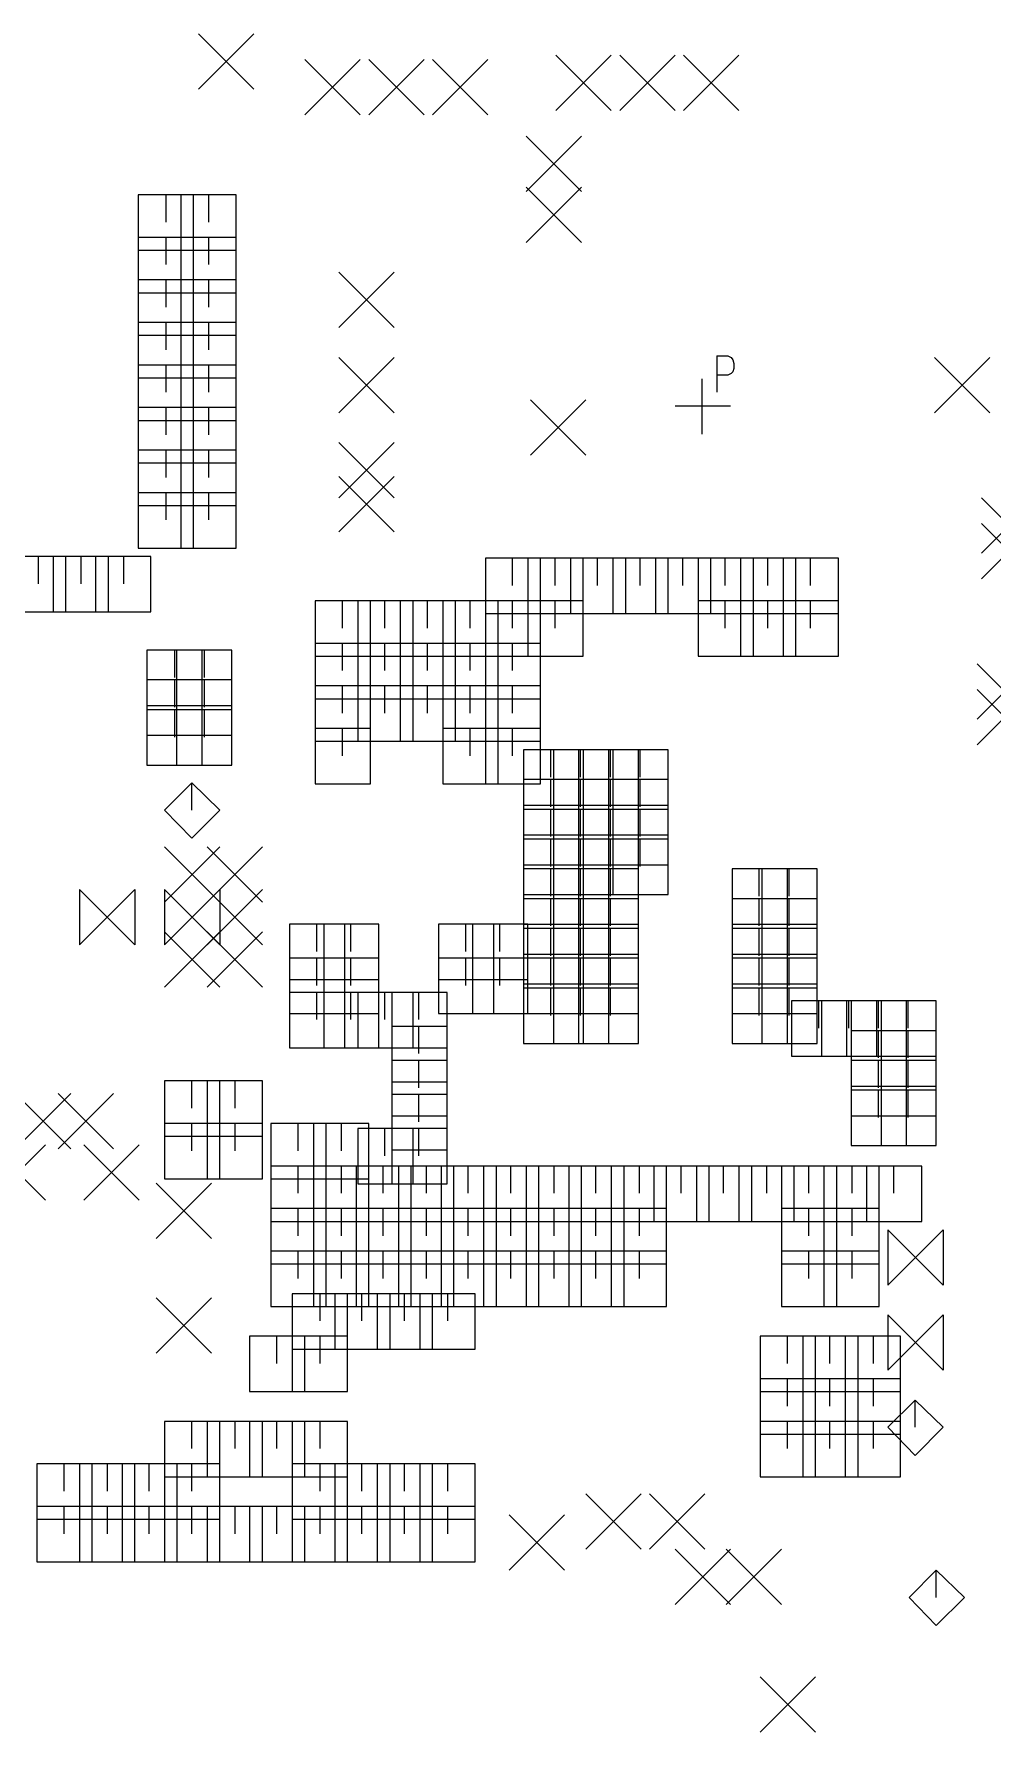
# Model space of a CAD drawing. Extents: x 11.9 to 28.1, y 10.8 to 21.2.
# Drawn here: x 17.962 to 19.087, y 17.583 to 19.578 of the extents above; entities that cross this region are included whole.
import ezdxf

# ---------------------------------------------------------------- set-up
doc = ezdxf.new("R2010")
doc.units = 0
doc.header["$MEASUREMENT"] = 0
doc.layers.add('LAYNR1', color=2, linetype='Continuous')

msp = doc.modelspace()

# ---------------------------------------------------------------- linework, layer by layer
at = {"layer": 'LAYNR1', "color": 7}
for points in [[(18.155, 19.513), (18.22, 19.578)], [(18.155, 19.578), (18.22, 19.513)], [(18.575, 19.488), (18.64, 19.553)], [(18.575, 19.553), (18.64, 19.488)], [(18.65, 19.488), (18.715, 19.553)], [(18.65, 19.553), (18.715, 19.488)], [(18.725, 19.488), (18.79, 19.553)], [(18.725, 19.553), (18.79, 19.488)], [(18.28, 19.483), (18.345, 19.548)], [(18.28, 19.548), (18.345, 19.483)], [(18.355, 19.483), (18.42, 19.548)], [(18.355, 19.548), (18.42, 19.483)], [(18.43, 19.483), (18.495, 19.548)], [(18.43, 19.548), (18.495, 19.483)], [(18.54, 19.393), (18.605, 19.458)], [(18.54, 19.458), (18.605, 19.393)], [(18.54, 19.333), (18.605, 19.398)], [(18.54, 19.398), (18.605, 19.333)], [(18.149, 19.389), (18.084, 19.389)], [(18.084, 19.389), (18.084, 19.324)], [(18.117, 19.357), (18.117, 19.389)], [(18.199, 19.389), (18.134, 19.389)], [(18.134, 19.389), (18.134, 19.324)], [(18.149, 19.324), (18.149, 19.389)], [(18.167, 19.357), (18.167, 19.389)], [(18.199, 19.324), (18.199, 19.389)], [(18.149, 19.339), (18.084, 19.339)], [(18.084, 19.339), (18.084, 19.274)], [(18.117, 19.307), (18.117, 19.339)], [(18.199, 19.339), (18.134, 19.339)], [(18.134, 19.339), (18.134, 19.274)], [(18.149, 19.274), (18.149, 19.339)], [(18.167, 19.307), (18.167, 19.339)], [(18.199, 19.274), (18.199, 19.339)], [(18.084, 19.324), (18.149, 19.324)], [(18.134, 19.324), (18.199, 19.324)], [(18.32, 19.233), (18.385, 19.298)], [(18.32, 19.298), (18.385, 19.233)], [(18.149, 19.289), (18.084, 19.289)], [(18.084, 19.289), (18.084, 19.224)], [(18.084, 19.274), (18.149, 19.274)], [(18.117, 19.257), (18.117, 19.289)], [(18.199, 19.289), (18.134, 19.289)], [(18.134, 19.289), (18.134, 19.224)], [(18.134, 19.274), (18.199, 19.274)], [(18.149, 19.224), (18.149, 19.289)], [(18.167, 19.257), (18.167, 19.289)], [(18.199, 19.224), (18.199, 19.289)], [(18.149, 19.239), (18.084, 19.239)], [(18.084, 19.239), (18.084, 19.174)], [(18.117, 19.207), (18.117, 19.239)], [(18.199, 19.239), (18.134, 19.239)], [(18.134, 19.239), (18.134, 19.174)], [(18.149, 19.174), (18.149, 19.239)], [(18.167, 19.207), (18.167, 19.239)], [(18.199, 19.174), (18.199, 19.239)], [(18.084, 19.224), (18.149, 19.224)], [(18.134, 19.224), (18.199, 19.224)], [(18.32, 19.133), (18.385, 19.198)], [(18.32, 19.198), (18.385, 19.133)], [(18.764, 19.2), (18.764, 19.157)], [(18.764, 19.2), (18.777, 19.2), (18.781, 19.198), (18.783, 19.195), (18.784, 19.191), (18.784, 19.185), (18.783, 19.181), (18.781, 19.179), (18.777, 19.177), (18.764, 19.177)], [(19.02, 19.133), (19.085, 19.198)], [(19.02, 19.198), (19.085, 19.133)], [(18.149, 19.189), (18.084, 19.189)], [(18.084, 19.189), (18.084, 19.124)], [(18.084, 19.174), (18.149, 19.174)], [(18.117, 19.157), (18.117, 19.189)], [(18.199, 19.189), (18.134, 19.189)], [(18.134, 19.189), (18.134, 19.124)], [(18.134, 19.174), (18.199, 19.174)], [(18.149, 19.124), (18.149, 19.189)], [(18.167, 19.157), (18.167, 19.189)], [(18.199, 19.124), (18.199, 19.189)], [(18.747, 19.108), (18.747, 19.173)], [(18.149, 19.139), (18.084, 19.139)], [(18.084, 19.139), (18.084, 19.074)], [(18.117, 19.107), (18.117, 19.139)], [(18.199, 19.139), (18.134, 19.139)], [(18.134, 19.139), (18.134, 19.074)], [(18.149, 19.074), (18.149, 19.139)], [(18.167, 19.107), (18.167, 19.139)], [(18.199, 19.074), (18.199, 19.139)], [(18.545, 19.083), (18.61, 19.148)], [(18.545, 19.148), (18.61, 19.083)], [(18.715, 19.141), (18.78, 19.141)], [(18.084, 19.124), (18.149, 19.124)], [(18.134, 19.124), (18.199, 19.124)], [(18.32, 19.033), (18.385, 19.098)], [(18.32, 19.098), (18.385, 19.033)], [(18.149, 19.089), (18.084, 19.089)], [(18.084, 19.089), (18.084, 19.024)], [(18.084, 19.074), (18.149, 19.074)], [(18.117, 19.057), (18.117, 19.089)], [(18.199, 19.089), (18.134, 19.089)], [(18.134, 19.089), (18.134, 19.024)], [(18.134, 19.074), (18.199, 19.074)], [(18.149, 19.024), (18.149, 19.089)], [(18.167, 19.057), (18.167, 19.089)], [(18.199, 19.024), (18.199, 19.089)], [(18.32, 18.993), (18.385, 19.058)], [(18.32, 19.058), (18.385, 18.993)], [(18.149, 19.039), (18.084, 19.039)], [(18.084, 19.039), (18.084, 18.974)], [(18.117, 19.007), (18.117, 19.039)], [(18.199, 19.039), (18.134, 19.039)], [(18.134, 19.039), (18.134, 18.974)], [(18.149, 18.974), (18.149, 19.039)], [(18.167, 19.007), (18.167, 19.039)], [(18.199, 18.974), (18.199, 19.039)], [(19.075, 18.968), (19.14, 19.033)], [(19.075, 19.033), (19.14, 18.968)], [(18.084, 19.024), (18.149, 19.024)], [(18.134, 19.024), (18.199, 19.024)], [(19.075, 18.938), (19.14, 19.003)], [(19.075, 19.003), (19.14, 18.938)], [(18.084, 18.974), (18.149, 18.974)], [(18.134, 18.974), (18.199, 18.974)], [(17.999, 18.964), (17.934, 18.964)], [(17.967, 18.932), (17.967, 18.964)], [(18.049, 18.964), (17.984, 18.964)], [(17.984, 18.964), (17.984, 18.899)], [(17.999, 18.899), (17.999, 18.964)], [(18.017, 18.932), (18.017, 18.964)], [(18.099, 18.964), (18.034, 18.964)], [(18.034, 18.964), (18.034, 18.899)], [(18.049, 18.899), (18.049, 18.964)], [(18.067, 18.932), (18.067, 18.964)], [(18.099, 18.899), (18.099, 18.964)], [(18.557, 18.962), (18.492, 18.962)], [(18.492, 18.962), (18.492, 18.897)], [(18.524, 18.93), (18.524, 18.962)], [(18.607, 18.962), (18.542, 18.962)], [(18.542, 18.962), (18.542, 18.897)], [(18.557, 18.897), (18.557, 18.962)], [(18.574, 18.93), (18.574, 18.962)], [(18.657, 18.962), (18.592, 18.962)], [(18.592, 18.962), (18.592, 18.897)], [(18.607, 18.897), (18.607, 18.962)], [(18.624, 18.93), (18.624, 18.962)], [(18.707, 18.962), (18.642, 18.962)], [(18.642, 18.962), (18.642, 18.897)], [(18.657, 18.897), (18.657, 18.962)], [(18.674, 18.93), (18.674, 18.962)], [(18.757, 18.962), (18.692, 18.962)], [(18.692, 18.962), (18.692, 18.897)], [(18.707, 18.897), (18.707, 18.962)], [(18.724, 18.93), (18.724, 18.962)], [(18.807, 18.962), (18.742, 18.962)], [(18.742, 18.962), (18.742, 18.897)], [(18.757, 18.897), (18.757, 18.962)], [(18.774, 18.93), (18.774, 18.962)], [(18.857, 18.962), (18.792, 18.962)], [(18.792, 18.962), (18.792, 18.897)], [(18.807, 18.897), (18.807, 18.962)], [(18.824, 18.93), (18.824, 18.962)], [(18.907, 18.962), (18.842, 18.962)], [(18.842, 18.962), (18.842, 18.897)], [(18.857, 18.897), (18.857, 18.962)], [(18.874, 18.93), (18.874, 18.962)], [(18.907, 18.897), (18.907, 18.962)], [(17.934, 18.899), (17.999, 18.899)], [(17.984, 18.899), (18.049, 18.899)], [(18.034, 18.899), (18.099, 18.899)], [(18.357, 18.912), (18.292, 18.912)], [(18.292, 18.912), (18.292, 18.847)], [(18.324, 18.88), (18.324, 18.912)], [(18.407, 18.912), (18.342, 18.912)], [(18.342, 18.912), (18.342, 18.847)], [(18.357, 18.847), (18.357, 18.912)], [(18.374, 18.88), (18.374, 18.912)], [(18.457, 18.912), (18.392, 18.912)], [(18.392, 18.912), (18.392, 18.847)], [(18.407, 18.847), (18.407, 18.912)], [(18.424, 18.88), (18.424, 18.912)], [(18.507, 18.912), (18.442, 18.912)], [(18.442, 18.912), (18.442, 18.847)], [(18.457, 18.847), (18.457, 18.912)], [(18.474, 18.88), (18.474, 18.912)], [(18.557, 18.912), (18.492, 18.912)], [(18.492, 18.912), (18.492, 18.847)], [(18.492, 18.897), (18.557, 18.897)], [(18.507, 18.847), (18.507, 18.912)], [(18.524, 18.88), (18.524, 18.912)], [(18.607, 18.912), (18.542, 18.912)], [(18.542, 18.912), (18.542, 18.847)], [(18.542, 18.897), (18.607, 18.897)], [(18.557, 18.847), (18.557, 18.912)], [(18.574, 18.88), (18.574, 18.912)], [(18.592, 18.897), (18.657, 18.897)], [(18.607, 18.847), (18.607, 18.912)], [(18.642, 18.897), (18.707, 18.897)], [(18.692, 18.897), (18.757, 18.897)], [(18.807, 18.912), (18.742, 18.912)], [(18.742, 18.912), (18.742, 18.847)], [(18.742, 18.897), (18.807, 18.897)], [(18.774, 18.88), (18.774, 18.912)], [(18.857, 18.912), (18.792, 18.912)], [(18.792, 18.912), (18.792, 18.847)], [(18.792, 18.897), (18.857, 18.897)], [(18.807, 18.847), (18.807, 18.912)], [(18.824, 18.88), (18.824, 18.912)], [(18.907, 18.912), (18.842, 18.912)], [(18.842, 18.912), (18.842, 18.847)], [(18.842, 18.897), (18.907, 18.897)], [(18.857, 18.847), (18.857, 18.912)], [(18.874, 18.88), (18.874, 18.912)], [(18.907, 18.847), (18.907, 18.912)], [(18.159, 18.854), (18.094, 18.854)], [(18.094, 18.854), (18.094, 18.789)], [(18.127, 18.822), (18.127, 18.854)], [(18.194, 18.854), (18.129, 18.854)], [(18.129, 18.854), (18.129, 18.789)], [(18.159, 18.789), (18.159, 18.854)], [(18.162, 18.822), (18.162, 18.854)], [(18.194, 18.789), (18.194, 18.854)], [(18.357, 18.862), (18.292, 18.862)], [(18.292, 18.862), (18.292, 18.797)], [(18.324, 18.83), (18.324, 18.862)], [(18.407, 18.862), (18.342, 18.862)], [(18.342, 18.862), (18.342, 18.797)], [(18.357, 18.797), (18.357, 18.862)], [(18.374, 18.83), (18.374, 18.862)], [(18.457, 18.862), (18.392, 18.862)], [(18.392, 18.862), (18.392, 18.797)], [(18.407, 18.797), (18.407, 18.862)], [(18.424, 18.83), (18.424, 18.862)], [(18.507, 18.862), (18.442, 18.862)], [(18.442, 18.862), (18.442, 18.797)], [(18.457, 18.797), (18.457, 18.862)], [(18.474, 18.83), (18.474, 18.862)], [(18.557, 18.862), (18.492, 18.862)], [(18.492, 18.862), (18.492, 18.797)], [(18.507, 18.797), (18.507, 18.862)], [(18.524, 18.83), (18.524, 18.862)], [(18.557, 18.797), (18.557, 18.862)], [(18.292, 18.847), (18.357, 18.847)], [(18.342, 18.847), (18.407, 18.847)], [(18.392, 18.847), (18.457, 18.847)], [(18.442, 18.847), (18.507, 18.847)], [(18.492, 18.847), (18.557, 18.847)], [(18.542, 18.847), (18.607, 18.847)], [(18.742, 18.847), (18.807, 18.847)], [(18.792, 18.847), (18.857, 18.847)], [(18.842, 18.847), (18.907, 18.847)], [(19.07, 18.773), (19.135, 18.838)], [(19.07, 18.838), (19.135, 18.773)], [(18.159, 18.819), (18.094, 18.819)], [(18.094, 18.819), (18.094, 18.754)], [(18.127, 18.787), (18.127, 18.819)], [(18.194, 18.819), (18.129, 18.819)], [(18.129, 18.819), (18.129, 18.754)], [(18.159, 18.754), (18.159, 18.819)], [(18.162, 18.787), (18.162, 18.819)], [(18.194, 18.754), (18.194, 18.819)], [(18.357, 18.812), (18.292, 18.812)], [(18.292, 18.812), (18.292, 18.747)], [(18.292, 18.797), (18.357, 18.797)], [(18.324, 18.78), (18.324, 18.812)], [(18.407, 18.812), (18.342, 18.812)], [(18.342, 18.812), (18.342, 18.747)], [(18.342, 18.797), (18.407, 18.797)], [(18.357, 18.747), (18.357, 18.812)], [(18.374, 18.78), (18.374, 18.812)], [(18.457, 18.812), (18.392, 18.812)], [(18.392, 18.812), (18.392, 18.747)], [(18.392, 18.797), (18.457, 18.797)], [(18.407, 18.747), (18.407, 18.812)], [(18.424, 18.78), (18.424, 18.812)], [(18.507, 18.812), (18.442, 18.812)], [(18.442, 18.812), (18.442, 18.747)], [(18.442, 18.797), (18.507, 18.797)], [(18.457, 18.747), (18.457, 18.812)], [(18.474, 18.78), (18.474, 18.812)], [(18.557, 18.812), (18.492, 18.812)], [(18.492, 18.812), (18.492, 18.747)], [(18.492, 18.797), (18.557, 18.797)], [(18.507, 18.747), (18.507, 18.812)], [(18.524, 18.78), (18.524, 18.812)], [(18.557, 18.747), (18.557, 18.812)], [(19.07, 18.743), (19.135, 18.808)], [(19.07, 18.808), (19.135, 18.743)], [(18.094, 18.789), (18.159, 18.789)], [(18.159, 18.784), (18.094, 18.784)], [(18.094, 18.784), (18.094, 18.719)], [(18.127, 18.752), (18.127, 18.784)], [(18.129, 18.789), (18.194, 18.789)], [(18.194, 18.784), (18.129, 18.784)], [(18.129, 18.784), (18.129, 18.719)], [(18.159, 18.719), (18.159, 18.784)], [(18.162, 18.752), (18.162, 18.784)], [(18.194, 18.719), (18.194, 18.784)], [(18.094, 18.754), (18.159, 18.754)], [(18.129, 18.754), (18.194, 18.754)], [(18.357, 18.762), (18.292, 18.762)], [(18.292, 18.762), (18.292, 18.697)], [(18.324, 18.73), (18.324, 18.762)], [(18.357, 18.697), (18.357, 18.762)], [(18.507, 18.762), (18.442, 18.762)], [(18.442, 18.762), (18.442, 18.697)], [(18.474, 18.73), (18.474, 18.762)], [(18.557, 18.762), (18.492, 18.762)], [(18.492, 18.762), (18.492, 18.697)], [(18.507, 18.697), (18.507, 18.762)], [(18.524, 18.73), (18.524, 18.762)], [(18.557, 18.697), (18.557, 18.762)], [(18.292, 18.747), (18.357, 18.747)], [(18.342, 18.747), (18.407, 18.747)], [(18.392, 18.747), (18.457, 18.747)], [(18.442, 18.747), (18.507, 18.747)], [(18.492, 18.747), (18.557, 18.747)], [(18.602, 18.737), (18.537, 18.737)], [(18.537, 18.737), (18.537, 18.672)], [(18.569, 18.705), (18.569, 18.737)], [(18.637, 18.737), (18.572, 18.737)], [(18.572, 18.737), (18.572, 18.672)], [(18.602, 18.672), (18.602, 18.737)], [(18.604, 18.705), (18.604, 18.737)], [(18.672, 18.737), (18.607, 18.737)], [(18.607, 18.737), (18.607, 18.672)], [(18.637, 18.672), (18.637, 18.737)], [(18.639, 18.705), (18.639, 18.737)], [(18.707, 18.737), (18.642, 18.737)], [(18.642, 18.737), (18.642, 18.672)], [(18.672, 18.672), (18.672, 18.737)], [(18.674, 18.705), (18.674, 18.737)], [(18.707, 18.672), (18.707, 18.737)], [(18.094, 18.719), (18.159, 18.719)], [(18.129, 18.719), (18.194, 18.719)], [(18.147, 18.698), (18.115, 18.666)], [(18.18, 18.666), (18.147, 18.698)], [(18.147, 18.666), (18.147, 18.698)], [(18.292, 18.697), (18.357, 18.697)], [(18.442, 18.697), (18.507, 18.697)], [(18.492, 18.697), (18.557, 18.697)], [(18.602, 18.702), (18.537, 18.702)], [(18.537, 18.702), (18.537, 18.637)], [(18.569, 18.67), (18.569, 18.702)], [(18.637, 18.702), (18.572, 18.702)], [(18.572, 18.702), (18.572, 18.637)], [(18.602, 18.637), (18.602, 18.702)], [(18.604, 18.67), (18.604, 18.702)], [(18.672, 18.702), (18.607, 18.702)], [(18.607, 18.702), (18.607, 18.637)], [(18.637, 18.637), (18.637, 18.702)], [(18.639, 18.67), (18.639, 18.702)], [(18.707, 18.702), (18.642, 18.702)], [(18.642, 18.702), (18.642, 18.637)], [(18.672, 18.637), (18.672, 18.702)], [(18.674, 18.67), (18.674, 18.702)], [(18.707, 18.637), (18.707, 18.702)], [(18.115, 18.666), (18.147, 18.633)], [(18.147, 18.633), (18.18, 18.666)], [(18.537, 18.672), (18.602, 18.672)], [(18.602, 18.667), (18.537, 18.667)], [(18.537, 18.667), (18.537, 18.602)], [(18.569, 18.635), (18.569, 18.667)], [(18.572, 18.672), (18.637, 18.672)], [(18.637, 18.667), (18.572, 18.667)], [(18.572, 18.667), (18.572, 18.602)], [(18.602, 18.602), (18.602, 18.667)], [(18.604, 18.635), (18.604, 18.667)], [(18.607, 18.672), (18.672, 18.672)], [(18.672, 18.667), (18.607, 18.667)], [(18.607, 18.667), (18.607, 18.602)], [(18.637, 18.602), (18.637, 18.667)], [(18.639, 18.635), (18.639, 18.667)], [(18.642, 18.672), (18.707, 18.672)], [(18.707, 18.667), (18.642, 18.667)], [(18.642, 18.667), (18.642, 18.602)], [(18.672, 18.602), (18.672, 18.667)], [(18.674, 18.635), (18.674, 18.667)], [(18.707, 18.602), (18.707, 18.667)], [(18.537, 18.637), (18.602, 18.637)], [(18.572, 18.637), (18.637, 18.637)], [(18.607, 18.637), (18.672, 18.637)], [(18.642, 18.637), (18.707, 18.637)], [(18.115, 18.558), (18.18, 18.623)], [(18.115, 18.623), (18.18, 18.558)], [(18.165, 18.558), (18.23, 18.623)], [(18.165, 18.623), (18.23, 18.558)], [(18.602, 18.632), (18.537, 18.632)], [(18.537, 18.632), (18.537, 18.567)], [(18.569, 18.6), (18.569, 18.632)], [(18.637, 18.632), (18.572, 18.632)], [(18.572, 18.632), (18.572, 18.567)], [(18.602, 18.567), (18.602, 18.632)], [(18.604, 18.6), (18.604, 18.632)], [(18.672, 18.632), (18.607, 18.632)], [(18.607, 18.632), (18.607, 18.567)], [(18.637, 18.567), (18.637, 18.632)], [(18.639, 18.6), (18.639, 18.632)], [(18.707, 18.632), (18.642, 18.632)], [(18.642, 18.632), (18.642, 18.567)], [(18.672, 18.567), (18.672, 18.632)], [(18.674, 18.6), (18.674, 18.632)], [(18.707, 18.567), (18.707, 18.632)], [(18.537, 18.602), (18.602, 18.602)], [(18.602, 18.597), (18.537, 18.597)], [(18.537, 18.597), (18.537, 18.532)], [(18.569, 18.565), (18.569, 18.597)], [(18.572, 18.602), (18.637, 18.602)], [(18.637, 18.597), (18.572, 18.597)], [(18.572, 18.597), (18.572, 18.532)], [(18.602, 18.532), (18.602, 18.597)], [(18.604, 18.565), (18.604, 18.597)], [(18.607, 18.602), (18.672, 18.602)], [(18.672, 18.597), (18.607, 18.597)], [(18.607, 18.597), (18.607, 18.532)], [(18.637, 18.532), (18.637, 18.597)], [(18.639, 18.565), (18.639, 18.597)], [(18.642, 18.602), (18.707, 18.602)], [(18.672, 18.532), (18.672, 18.597)], [(18.847, 18.597), (18.782, 18.597)], [(18.782, 18.597), (18.782, 18.532)], [(18.814, 18.565), (18.814, 18.597)], [(18.882, 18.597), (18.817, 18.597)], [(18.817, 18.597), (18.817, 18.532)], [(18.847, 18.532), (18.847, 18.597)], [(18.849, 18.565), (18.849, 18.597)], [(18.882, 18.532), (18.882, 18.597)], [(18.015, 18.508), (18.08, 18.573)], [(18.08, 18.508), (18.015, 18.573)], [(18.015, 18.573), (18.015, 18.508)], [(18.08, 18.573), (18.08, 18.508)], [(18.115, 18.508), (18.18, 18.573)], [(18.18, 18.508), (18.115, 18.573)], [(18.115, 18.573), (18.115, 18.508)], [(18.165, 18.508), (18.23, 18.573)], [(18.165, 18.573), (18.23, 18.508)], [(18.18, 18.573), (18.18, 18.508)], [(18.537, 18.567), (18.602, 18.567)], [(18.602, 18.562), (18.537, 18.562)], [(18.537, 18.562), (18.537, 18.497)], [(18.569, 18.53), (18.569, 18.562)], [(18.572, 18.567), (18.637, 18.567)], [(18.637, 18.562), (18.572, 18.562)], [(18.572, 18.562), (18.572, 18.497)], [(18.602, 18.497), (18.602, 18.562)], [(18.604, 18.53), (18.604, 18.562)], [(18.607, 18.567), (18.672, 18.567)], [(18.672, 18.562), (18.607, 18.562)], [(18.607, 18.562), (18.607, 18.497)], [(18.637, 18.497), (18.637, 18.562)], [(18.639, 18.53), (18.639, 18.562)], [(18.642, 18.567), (18.707, 18.567)], [(18.672, 18.497), (18.672, 18.562)], [(18.847, 18.562), (18.782, 18.562)], [(18.782, 18.562), (18.782, 18.497)], [(18.814, 18.53), (18.814, 18.562)], [(18.882, 18.562), (18.817, 18.562)], [(18.817, 18.562), (18.817, 18.497)], [(18.847, 18.497), (18.847, 18.562)], [(18.849, 18.53), (18.849, 18.562)], [(18.882, 18.497), (18.882, 18.562)], [(18.115, 18.458), (18.18, 18.523)], [(18.115, 18.523), (18.18, 18.458)], [(18.165, 18.458), (18.23, 18.523)], [(18.165, 18.523), (18.23, 18.458)], [(18.327, 18.532), (18.262, 18.532)], [(18.262, 18.532), (18.262, 18.467)], [(18.294, 18.5), (18.294, 18.532)], [(18.367, 18.532), (18.302, 18.532)], [(18.302, 18.532), (18.302, 18.467)], [(18.327, 18.467), (18.327, 18.532)], [(18.334, 18.5), (18.334, 18.532)], [(18.367, 18.467), (18.367, 18.532)], [(18.502, 18.532), (18.437, 18.532)], [(18.437, 18.532), (18.437, 18.467)], [(18.469, 18.5), (18.469, 18.532)], [(18.542, 18.532), (18.477, 18.532)], [(18.477, 18.532), (18.477, 18.467)], [(18.502, 18.467), (18.502, 18.532)], [(18.509, 18.5), (18.509, 18.532)], [(18.537, 18.532), (18.602, 18.532)], [(18.602, 18.527), (18.537, 18.527)], [(18.537, 18.527), (18.537, 18.462)], [(18.542, 18.467), (18.542, 18.532)], [(18.569, 18.495), (18.569, 18.527)], [(18.572, 18.532), (18.637, 18.532)], [(18.637, 18.527), (18.572, 18.527)], [(18.572, 18.527), (18.572, 18.462)], [(18.602, 18.462), (18.602, 18.527)], [(18.604, 18.495), (18.604, 18.527)], [(18.607, 18.532), (18.672, 18.532)], [(18.672, 18.527), (18.607, 18.527)], [(18.607, 18.527), (18.607, 18.462)], [(18.637, 18.462), (18.637, 18.527)], [(18.639, 18.495), (18.639, 18.527)], [(18.672, 18.462), (18.672, 18.527)], [(18.782, 18.532), (18.847, 18.532)], [(18.847, 18.527), (18.782, 18.527)], [(18.782, 18.527), (18.782, 18.462)], [(18.814, 18.495), (18.814, 18.527)], [(18.817, 18.532), (18.882, 18.532)], [(18.882, 18.527), (18.817, 18.527)], [(18.817, 18.527), (18.817, 18.462)], [(18.847, 18.462), (18.847, 18.527)], [(18.849, 18.495), (18.849, 18.527)], [(18.882, 18.462), (18.882, 18.527)], [(18.537, 18.497), (18.602, 18.497)], [(18.572, 18.497), (18.637, 18.497)], [(18.607, 18.497), (18.672, 18.497)], [(18.782, 18.497), (18.847, 18.497)], [(18.817, 18.497), (18.882, 18.497)], [(18.327, 18.492), (18.262, 18.492)], [(18.262, 18.492), (18.262, 18.427)], [(18.294, 18.46), (18.294, 18.492)], [(18.367, 18.492), (18.302, 18.492)], [(18.302, 18.492), (18.302, 18.427)], [(18.327, 18.427), (18.327, 18.492)], [(18.334, 18.46), (18.334, 18.492)], [(18.367, 18.427), (18.367, 18.492)], [(18.502, 18.492), (18.437, 18.492)], [(18.437, 18.492), (18.437, 18.427)], [(18.469, 18.46), (18.469, 18.492)], [(18.542, 18.492), (18.477, 18.492)], [(18.477, 18.492), (18.477, 18.427)], [(18.502, 18.427), (18.502, 18.492)], [(18.509, 18.46), (18.509, 18.492)], [(18.602, 18.492), (18.537, 18.492)], [(18.537, 18.492), (18.537, 18.427)], [(18.542, 18.427), (18.542, 18.492)], [(18.569, 18.46), (18.569, 18.492)], [(18.637, 18.492), (18.572, 18.492)], [(18.572, 18.492), (18.572, 18.427)], [(18.602, 18.427), (18.602, 18.492)], [(18.604, 18.46), (18.604, 18.492)], [(18.672, 18.492), (18.607, 18.492)], [(18.607, 18.492), (18.607, 18.427)], [(18.637, 18.427), (18.637, 18.492)], [(18.639, 18.46), (18.639, 18.492)], [(18.672, 18.427), (18.672, 18.492)], [(18.847, 18.492), (18.782, 18.492)], [(18.782, 18.492), (18.782, 18.427)], [(18.814, 18.46), (18.814, 18.492)], [(18.882, 18.492), (18.817, 18.492)], [(18.817, 18.492), (18.817, 18.427)], [(18.847, 18.427), (18.847, 18.492)], [(18.849, 18.46), (18.849, 18.492)], [(18.882, 18.427), (18.882, 18.492)], [(18.262, 18.467), (18.327, 18.467)], [(18.302, 18.467), (18.367, 18.467)], [(18.437, 18.467), (18.502, 18.467)], [(18.477, 18.467), (18.542, 18.467)], [(18.537, 18.462), (18.602, 18.462)], [(18.602, 18.457), (18.537, 18.457)], [(18.537, 18.457), (18.537, 18.392)], [(18.569, 18.425), (18.569, 18.457)], [(18.572, 18.462), (18.637, 18.462)], [(18.637, 18.457), (18.572, 18.457)], [(18.572, 18.457), (18.572, 18.392)], [(18.602, 18.392), (18.602, 18.457)], [(18.604, 18.425), (18.604, 18.457)], [(18.607, 18.462), (18.672, 18.462)], [(18.672, 18.457), (18.607, 18.457)], [(18.607, 18.457), (18.607, 18.392)], [(18.637, 18.392), (18.637, 18.457)], [(18.639, 18.425), (18.639, 18.457)], [(18.672, 18.392), (18.672, 18.457)], [(18.782, 18.462), (18.847, 18.462)], [(18.847, 18.457), (18.782, 18.457)], [(18.782, 18.457), (18.782, 18.392)], [(18.814, 18.425), (18.814, 18.457)], [(18.817, 18.462), (18.882, 18.462)], [(18.882, 18.457), (18.817, 18.457)], [(18.817, 18.457), (18.817, 18.392)], [(18.847, 18.392), (18.847, 18.457)], [(18.849, 18.425), (18.849, 18.457)], [(18.882, 18.392), (18.882, 18.457)], [(18.327, 18.452), (18.262, 18.452)], [(18.262, 18.452), (18.262, 18.387)], [(18.294, 18.42), (18.294, 18.452)], [(18.367, 18.452), (18.302, 18.452)], [(18.302, 18.452), (18.302, 18.387)], [(18.327, 18.387), (18.327, 18.452)], [(18.334, 18.42), (18.334, 18.452)], [(18.407, 18.452), (18.342, 18.452)], [(18.342, 18.452), (18.342, 18.387)], [(18.367, 18.387), (18.367, 18.452)], [(18.374, 18.42), (18.374, 18.452)], [(18.447, 18.452), (18.382, 18.452)], [(18.382, 18.452), (18.382, 18.387)], [(18.407, 18.387), (18.407, 18.452)], [(18.414, 18.42), (18.414, 18.452)], [(18.447, 18.387), (18.447, 18.452)], [(18.917, 18.442), (18.852, 18.442)], [(18.852, 18.442), (18.852, 18.377)], [(18.884, 18.41), (18.884, 18.442)], [(18.952, 18.442), (18.887, 18.442)], [(18.887, 18.442), (18.887, 18.377)], [(18.917, 18.377), (18.917, 18.442)], [(18.919, 18.41), (18.919, 18.442)], [(18.987, 18.442), (18.922, 18.442)], [(18.922, 18.442), (18.922, 18.377)], [(18.952, 18.377), (18.952, 18.442)], [(18.954, 18.41), (18.954, 18.442)], [(19.022, 18.442), (18.957, 18.442)], [(18.957, 18.442), (18.957, 18.377)], [(18.987, 18.377), (18.987, 18.442)], [(18.989, 18.41), (18.989, 18.442)], [(19.022, 18.377), (19.022, 18.442)], [(18.262, 18.427), (18.327, 18.427)], [(18.302, 18.427), (18.367, 18.427)], [(18.437, 18.427), (18.502, 18.427)], [(18.477, 18.427), (18.542, 18.427)], [(18.537, 18.427), (18.602, 18.427)], [(18.572, 18.427), (18.637, 18.427)], [(18.607, 18.427), (18.672, 18.427)], [(18.782, 18.427), (18.847, 18.427)], [(18.817, 18.427), (18.882, 18.427)], [(18.447, 18.412), (18.382, 18.412)], [(18.382, 18.412), (18.382, 18.347)], [(18.414, 18.38), (18.414, 18.412)], [(18.447, 18.347), (18.447, 18.412)], [(18.987, 18.407), (18.922, 18.407)], [(18.922, 18.407), (18.922, 18.342)], [(18.954, 18.375), (18.954, 18.407)], [(19.022, 18.407), (18.957, 18.407)], [(18.957, 18.407), (18.957, 18.342)], [(18.987, 18.342), (18.987, 18.407)], [(18.989, 18.375), (18.989, 18.407)], [(19.022, 18.342), (19.022, 18.407)], [(18.262, 18.387), (18.327, 18.387)], [(18.302, 18.387), (18.367, 18.387)], [(18.342, 18.387), (18.407, 18.387)], [(18.382, 18.387), (18.447, 18.387)], [(18.537, 18.392), (18.602, 18.392)], [(18.572, 18.392), (18.637, 18.392)], [(18.607, 18.392), (18.672, 18.392)], [(18.782, 18.392), (18.847, 18.392)], [(18.817, 18.392), (18.882, 18.392)], [(18.852, 18.377), (18.917, 18.377)], [(18.887, 18.377), (18.952, 18.377)], [(18.922, 18.377), (18.987, 18.377)], [(18.957, 18.377), (19.022, 18.377)], [(18.447, 18.372), (18.382, 18.372)], [(18.382, 18.372), (18.382, 18.307)], [(18.414, 18.34), (18.414, 18.372)], [(18.447, 18.307), (18.447, 18.372)], [(18.987, 18.372), (18.922, 18.372)], [(18.922, 18.372), (18.922, 18.307)], [(18.954, 18.34), (18.954, 18.372)], [(19.022, 18.372), (18.957, 18.372)], [(18.957, 18.372), (18.957, 18.307)], [(18.987, 18.307), (18.987, 18.372)], [(18.989, 18.34), (18.989, 18.372)], [(19.022, 18.307), (19.022, 18.372)], [(18.18, 18.348), (18.115, 18.348)], [(18.115, 18.348), (18.115, 18.283)], [(18.147, 18.316), (18.147, 18.348)], [(18.23, 18.348), (18.165, 18.348)], [(18.165, 18.348), (18.165, 18.283)], [(18.18, 18.283), (18.18, 18.348)], [(18.198, 18.316), (18.198, 18.348)], [(18.23, 18.283), (18.23, 18.348)], [(18.382, 18.347), (18.447, 18.347)], [(18.922, 18.342), (18.987, 18.342)], [(18.987, 18.337), (18.922, 18.337)], [(18.922, 18.337), (18.922, 18.272)], [(18.954, 18.305), (18.954, 18.337)], [(18.957, 18.342), (19.022, 18.342)], [(19.022, 18.337), (18.957, 18.337)], [(18.957, 18.337), (18.957, 18.272)], [(18.987, 18.272), (18.987, 18.337)], [(18.989, 18.305), (18.989, 18.337)], [(19.022, 18.272), (19.022, 18.337)], [(17.94, 18.268), (18.005, 18.333)], [(17.94, 18.333), (18.005, 18.268)], [(17.99, 18.268), (18.055, 18.333)], [(17.99, 18.333), (18.055, 18.268)], [(18.447, 18.332), (18.382, 18.332)], [(18.382, 18.332), (18.382, 18.267)], [(18.414, 18.3), (18.414, 18.332)], [(18.447, 18.267), (18.447, 18.332)], [(18.18, 18.298), (18.115, 18.298)], [(18.115, 18.298), (18.115, 18.233)], [(18.147, 18.266), (18.147, 18.298)], [(18.23, 18.298), (18.165, 18.298)], [(18.165, 18.298), (18.165, 18.233)], [(18.18, 18.233), (18.18, 18.298)], [(18.198, 18.266), (18.198, 18.298)], [(18.23, 18.233), (18.23, 18.298)], [(18.305, 18.298), (18.24, 18.298)], [(18.24, 18.298), (18.24, 18.233)], [(18.272, 18.266), (18.272, 18.298)], [(18.355, 18.298), (18.29, 18.298)], [(18.29, 18.298), (18.29, 18.233)], [(18.305, 18.233), (18.305, 18.298)], [(18.323, 18.266), (18.323, 18.298)], [(18.355, 18.233), (18.355, 18.298)], [(18.382, 18.307), (18.447, 18.307)], [(18.922, 18.307), (18.987, 18.307)], [(18.957, 18.307), (19.022, 18.307)], [(18.115, 18.283), (18.18, 18.283)], [(18.165, 18.283), (18.23, 18.283)], [(18.407, 18.292), (18.342, 18.292)], [(18.342, 18.292), (18.342, 18.227)], [(18.374, 18.26), (18.374, 18.292)], [(18.447, 18.292), (18.382, 18.292)], [(18.382, 18.292), (18.382, 18.227)], [(18.407, 18.227), (18.407, 18.292)], [(18.414, 18.26), (18.414, 18.292)], [(18.447, 18.227), (18.447, 18.292)], [(17.91, 18.208), (17.975, 18.273)], [(17.91, 18.273), (17.975, 18.208)], [(18.02, 18.208), (18.085, 18.273)], [(18.02, 18.273), (18.085, 18.208)], [(18.382, 18.267), (18.447, 18.267)], [(18.922, 18.272), (18.987, 18.272)], [(18.957, 18.272), (19.022, 18.272)], [(18.305, 18.248), (18.24, 18.248)], [(18.24, 18.248), (18.24, 18.183)], [(18.272, 18.216), (18.272, 18.248)], [(18.355, 18.248), (18.29, 18.248)], [(18.29, 18.248), (18.29, 18.183)], [(18.305, 18.183), (18.305, 18.248)], [(18.323, 18.216), (18.323, 18.248)], [(18.405, 18.248), (18.34, 18.248)], [(18.34, 18.248), (18.34, 18.183)], [(18.355, 18.183), (18.355, 18.248)], [(18.372, 18.216), (18.372, 18.248)], [(18.455, 18.248), (18.39, 18.248)], [(18.39, 18.248), (18.39, 18.183)], [(18.405, 18.183), (18.405, 18.248)], [(18.423, 18.216), (18.423, 18.248)], [(18.505, 18.248), (18.44, 18.248)], [(18.44, 18.248), (18.44, 18.183)], [(18.455, 18.183), (18.455, 18.248)], [(18.472, 18.216), (18.472, 18.248)], [(18.555, 18.248), (18.49, 18.248)], [(18.49, 18.248), (18.49, 18.183)], [(18.505, 18.183), (18.505, 18.248)], [(18.522, 18.216), (18.522, 18.248)], [(18.605, 18.248), (18.54, 18.248)], [(18.54, 18.248), (18.54, 18.183)], [(18.555, 18.183), (18.555, 18.248)], [(18.573, 18.216), (18.573, 18.248)], [(18.655, 18.248), (18.59, 18.248)], [(18.59, 18.248), (18.59, 18.183)], [(18.605, 18.183), (18.605, 18.248)], [(18.622, 18.216), (18.622, 18.248)], [(18.705, 18.248), (18.64, 18.248)], [(18.64, 18.248), (18.64, 18.183)], [(18.655, 18.183), (18.655, 18.248)], [(18.673, 18.216), (18.673, 18.248)], [(18.755, 18.248), (18.69, 18.248)], [(18.69, 18.248), (18.69, 18.183)], [(18.705, 18.183), (18.705, 18.248)], [(18.722, 18.216), (18.722, 18.248)], [(18.805, 18.248), (18.74, 18.248)], [(18.74, 18.248), (18.74, 18.183)], [(18.755, 18.183), (18.755, 18.248)], [(18.772, 18.216), (18.772, 18.248)], [(18.855, 18.248), (18.79, 18.248)], [(18.79, 18.248), (18.79, 18.183)], [(18.805, 18.183), (18.805, 18.248)], [(18.823, 18.216), (18.823, 18.248)], [(18.905, 18.248), (18.84, 18.248)], [(18.84, 18.248), (18.84, 18.183)], [(18.855, 18.183), (18.855, 18.248)], [(18.872, 18.216), (18.872, 18.248)], [(18.955, 18.248), (18.89, 18.248)], [(18.89, 18.248), (18.89, 18.183)], [(18.905, 18.183), (18.905, 18.248)], [(18.923, 18.216), (18.923, 18.248)], [(19.005, 18.248), (18.94, 18.248)], [(18.94, 18.248), (18.94, 18.183)], [(18.955, 18.183), (18.955, 18.248)], [(18.972, 18.216), (18.972, 18.248)], [(19.005, 18.183), (19.005, 18.248)], [(18.105, 18.163), (18.17, 18.228)], [(18.105, 18.228), (18.17, 18.163)], [(18.115, 18.233), (18.18, 18.233)], [(18.165, 18.233), (18.23, 18.233)], [(18.24, 18.233), (18.305, 18.233)], [(18.29, 18.233), (18.355, 18.233)], [(18.342, 18.227), (18.407, 18.227)], [(18.382, 18.227), (18.447, 18.227)], [(18.305, 18.198), (18.24, 18.198)], [(18.24, 18.198), (18.24, 18.133)], [(18.272, 18.166), (18.272, 18.198)], [(18.355, 18.198), (18.29, 18.198)], [(18.29, 18.198), (18.29, 18.133)], [(18.305, 18.133), (18.305, 18.198)], [(18.323, 18.166), (18.323, 18.198)], [(18.405, 18.198), (18.34, 18.198)], [(18.34, 18.198), (18.34, 18.133)], [(18.355, 18.133), (18.355, 18.198)], [(18.372, 18.166), (18.372, 18.198)], [(18.455, 18.198), (18.39, 18.198)], [(18.39, 18.198), (18.39, 18.133)], [(18.405, 18.133), (18.405, 18.198)], [(18.423, 18.166), (18.423, 18.198)], [(18.505, 18.198), (18.44, 18.198)], [(18.44, 18.198), (18.44, 18.133)], [(18.455, 18.133), (18.455, 18.198)], [(18.472, 18.166), (18.472, 18.198)], [(18.555, 18.198), (18.49, 18.198)], [(18.49, 18.198), (18.49, 18.133)], [(18.505, 18.133), (18.505, 18.198)], [(18.522, 18.166), (18.522, 18.198)], [(18.605, 18.198), (18.54, 18.198)], [(18.54, 18.198), (18.54, 18.133)], [(18.555, 18.133), (18.555, 18.198)], [(18.573, 18.166), (18.573, 18.198)], [(18.655, 18.198), (18.59, 18.198)], [(18.59, 18.198), (18.59, 18.133)], [(18.605, 18.133), (18.605, 18.198)], [(18.622, 18.166), (18.622, 18.198)], [(18.705, 18.198), (18.64, 18.198)], [(18.64, 18.198), (18.64, 18.133)], [(18.655, 18.133), (18.655, 18.198)], [(18.673, 18.166), (18.673, 18.198)], [(18.705, 18.133), (18.705, 18.198)], [(18.905, 18.198), (18.84, 18.198)], [(18.84, 18.198), (18.84, 18.133)], [(18.872, 18.166), (18.872, 18.198)], [(18.955, 18.198), (18.89, 18.198)], [(18.89, 18.198), (18.89, 18.133)], [(18.905, 18.133), (18.905, 18.198)], [(18.923, 18.166), (18.923, 18.198)], [(18.955, 18.133), (18.955, 18.198)], [(18.24, 18.183), (18.305, 18.183)], [(18.29, 18.183), (18.355, 18.183)], [(18.34, 18.183), (18.405, 18.183)], [(18.39, 18.183), (18.455, 18.183)], [(18.44, 18.183), (18.505, 18.183)], [(18.49, 18.183), (18.555, 18.183)], [(18.54, 18.183), (18.605, 18.183)], [(18.59, 18.183), (18.655, 18.183)], [(18.64, 18.183), (18.705, 18.183)], [(18.69, 18.183), (18.755, 18.183)], [(18.74, 18.183), (18.805, 18.183)], [(18.79, 18.183), (18.855, 18.183)], [(18.84, 18.183), (18.905, 18.183)], [(18.89, 18.183), (18.955, 18.183)], [(18.94, 18.183), (19.005, 18.183)], [(18.965, 18.108), (19.03, 18.173)], [(19.03, 18.108), (18.965, 18.173)], [(18.965, 18.173), (18.965, 18.108)], [(19.03, 18.173), (19.03, 18.108)], [(18.305, 18.148), (18.24, 18.148)], [(18.24, 18.148), (18.24, 18.083)], [(18.272, 18.116), (18.272, 18.148)], [(18.355, 18.148), (18.29, 18.148)], [(18.29, 18.148), (18.29, 18.083)], [(18.305, 18.083), (18.305, 18.148)], [(18.323, 18.116), (18.323, 18.148)], [(18.405, 18.148), (18.34, 18.148)], [(18.34, 18.148), (18.34, 18.083)], [(18.355, 18.083), (18.355, 18.148)], [(18.372, 18.116), (18.372, 18.148)], [(18.455, 18.148), (18.39, 18.148)], [(18.39, 18.148), (18.39, 18.083)], [(18.405, 18.083), (18.405, 18.148)], [(18.423, 18.116), (18.423, 18.148)], [(18.505, 18.148), (18.44, 18.148)], [(18.44, 18.148), (18.44, 18.083)], [(18.455, 18.083), (18.455, 18.148)], [(18.472, 18.116), (18.472, 18.148)], [(18.555, 18.148), (18.49, 18.148)], [(18.49, 18.148), (18.49, 18.083)], [(18.505, 18.083), (18.505, 18.148)], [(18.522, 18.116), (18.522, 18.148)], [(18.605, 18.148), (18.54, 18.148)], [(18.54, 18.148), (18.54, 18.083)], [(18.555, 18.083), (18.555, 18.148)], [(18.573, 18.116), (18.573, 18.148)], [(18.655, 18.148), (18.59, 18.148)], [(18.59, 18.148), (18.59, 18.083)], [(18.605, 18.083), (18.605, 18.148)], [(18.622, 18.116), (18.622, 18.148)], [(18.705, 18.148), (18.64, 18.148)], [(18.64, 18.148), (18.64, 18.083)], [(18.655, 18.083), (18.655, 18.148)], [(18.673, 18.116), (18.673, 18.148)], [(18.705, 18.083), (18.705, 18.148)], [(18.905, 18.148), (18.84, 18.148)], [(18.84, 18.148), (18.84, 18.083)], [(18.872, 18.116), (18.872, 18.148)], [(18.955, 18.148), (18.89, 18.148)], [(18.89, 18.148), (18.89, 18.083)], [(18.905, 18.083), (18.905, 18.148)], [(18.923, 18.116), (18.923, 18.148)], [(18.955, 18.083), (18.955, 18.148)], [(18.24, 18.133), (18.305, 18.133)], [(18.29, 18.133), (18.355, 18.133)], [(18.34, 18.133), (18.405, 18.133)], [(18.39, 18.133), (18.455, 18.133)], [(18.44, 18.133), (18.505, 18.133)], [(18.49, 18.133), (18.555, 18.133)], [(18.54, 18.133), (18.605, 18.133)], [(18.59, 18.133), (18.655, 18.133)], [(18.64, 18.133), (18.705, 18.133)], [(18.84, 18.133), (18.905, 18.133)], [(18.89, 18.133), (18.955, 18.133)], [(18.33, 18.098), (18.265, 18.098)], [(18.265, 18.098), (18.265, 18.033)], [(18.298, 18.066), (18.298, 18.098)], [(18.38, 18.098), (18.315, 18.098)], [(18.315, 18.098), (18.315, 18.033)], [(18.33, 18.033), (18.33, 18.098)], [(18.347, 18.066), (18.347, 18.098)], [(18.43, 18.098), (18.365, 18.098)], [(18.365, 18.098), (18.365, 18.033)], [(18.38, 18.033), (18.38, 18.098)], [(18.397, 18.066), (18.397, 18.098)], [(18.48, 18.098), (18.415, 18.098)], [(18.415, 18.098), (18.415, 18.033)], [(18.43, 18.033), (18.43, 18.098)], [(18.448, 18.066), (18.448, 18.098)], [(18.48, 18.033), (18.48, 18.098)], [(18.105, 18.028), (18.17, 18.093)], [(18.105, 18.093), (18.17, 18.028)], [(18.24, 18.083), (18.305, 18.083)], [(18.29, 18.083), (18.355, 18.083)], [(18.34, 18.083), (18.405, 18.083)], [(18.39, 18.083), (18.455, 18.083)], [(18.44, 18.083), (18.505, 18.083)], [(18.49, 18.083), (18.555, 18.083)], [(18.54, 18.083), (18.605, 18.083)], [(18.59, 18.083), (18.655, 18.083)], [(18.64, 18.083), (18.705, 18.083)], [(18.84, 18.083), (18.905, 18.083)], [(18.89, 18.083), (18.955, 18.083)], [(18.965, 18.008), (19.03, 18.073)], [(19.03, 18.008), (18.965, 18.073)], [(18.965, 18.073), (18.965, 18.008)], [(19.03, 18.073), (19.03, 18.008)], [(18.28, 18.048), (18.215, 18.048)], [(18.215, 18.048), (18.215, 17.983)], [(18.247, 18.016), (18.247, 18.048)], [(18.33, 18.048), (18.265, 18.048)], [(18.265, 18.048), (18.265, 17.983)], [(18.28, 17.983), (18.28, 18.048)], [(18.298, 18.016), (18.298, 18.048)], [(18.33, 17.983), (18.33, 18.048)], [(18.88, 18.048), (18.815, 18.048)], [(18.815, 18.048), (18.815, 17.983)], [(18.847, 18.016), (18.847, 18.048)], [(18.93, 18.048), (18.865, 18.048)], [(18.865, 18.048), (18.865, 17.983)], [(18.88, 17.983), (18.88, 18.048)], [(18.897, 18.016), (18.897, 18.048)], [(18.98, 18.048), (18.915, 18.048)], [(18.915, 18.048), (18.915, 17.983)], [(18.93, 17.983), (18.93, 18.048)], [(18.948, 18.016), (18.948, 18.048)], [(18.98, 17.983), (18.98, 18.048)], [(18.265, 18.033), (18.33, 18.033)], [(18.315, 18.033), (18.38, 18.033)], [(18.365, 18.033), (18.43, 18.033)], [(18.415, 18.033), (18.48, 18.033)], [(18.88, 17.998), (18.815, 17.998)], [(18.815, 17.998), (18.815, 17.933)], [(18.847, 17.966), (18.847, 17.998)], [(18.93, 17.998), (18.865, 17.998)], [(18.865, 17.998), (18.865, 17.933)], [(18.88, 17.933), (18.88, 17.998)], [(18.897, 17.966), (18.897, 17.998)], [(18.98, 17.998), (18.915, 17.998)], [(18.915, 17.998), (18.915, 17.933)], [(18.93, 17.933), (18.93, 17.998)], [(18.948, 17.966), (18.948, 17.998)], [(18.98, 17.933), (18.98, 17.998)], [(18.215, 17.983), (18.28, 17.983)], [(18.265, 17.983), (18.33, 17.983)], [(18.815, 17.983), (18.88, 17.983)], [(18.865, 17.983), (18.93, 17.983)], [(18.915, 17.983), (18.98, 17.983)], [(18.997, 17.973), (18.965, 17.941)], [(19.03, 17.941), (18.997, 17.973)], [(18.997, 17.941), (18.997, 17.973)], [(18.18, 17.948), (18.115, 17.948)], [(18.115, 17.948), (18.115, 17.883)], [(18.147, 17.916), (18.147, 17.948)], [(18.23, 17.948), (18.165, 17.948)], [(18.165, 17.948), (18.165, 17.883)], [(18.18, 17.883), (18.18, 17.948)], [(18.198, 17.916), (18.198, 17.948)], [(18.28, 17.948), (18.215, 17.948)], [(18.215, 17.948), (18.215, 17.883)], [(18.23, 17.883), (18.23, 17.948)], [(18.247, 17.916), (18.247, 17.948)], [(18.33, 17.948), (18.265, 17.948)], [(18.265, 17.948), (18.265, 17.883)], [(18.28, 17.883), (18.28, 17.948)], [(18.298, 17.916), (18.298, 17.948)], [(18.33, 17.883), (18.33, 17.948)], [(18.88, 17.948), (18.815, 17.948)], [(18.815, 17.948), (18.815, 17.883)], [(18.847, 17.916), (18.847, 17.948)], [(18.93, 17.948), (18.865, 17.948)], [(18.865, 17.948), (18.865, 17.883)], [(18.88, 17.883), (18.88, 17.948)], [(18.897, 17.916), (18.897, 17.948)], [(18.98, 17.948), (18.915, 17.948)], [(18.915, 17.948), (18.915, 17.883)], [(18.93, 17.883), (18.93, 17.948)], [(18.948, 17.916), (18.948, 17.948)], [(18.965, 17.941), (18.997, 17.908)], [(18.98, 17.883), (18.98, 17.948)], [(18.997, 17.908), (19.03, 17.941)], [(18.815, 17.933), (18.88, 17.933)], [(18.865, 17.933), (18.93, 17.933)], [(18.915, 17.933), (18.98, 17.933)], [(18.03, 17.898), (17.965, 17.898)], [(17.965, 17.898), (17.965, 17.833)], [(17.997, 17.866), (17.997, 17.898)], [(18.08, 17.898), (18.015, 17.898)], [(18.015, 17.898), (18.015, 17.833)], [(18.03, 17.833), (18.03, 17.898)], [(18.048, 17.866), (18.048, 17.898)], [(18.13, 17.898), (18.065, 17.898)], [(18.065, 17.898), (18.065, 17.833)], [(18.08, 17.833), (18.08, 17.898)], [(18.097, 17.866), (18.097, 17.898)], [(18.18, 17.898), (18.115, 17.898)], [(18.115, 17.898), (18.115, 17.833)], [(18.13, 17.833), (18.13, 17.898)], [(18.147, 17.866), (18.147, 17.898)], [(18.18, 17.833), (18.18, 17.898)], [(18.33, 17.898), (18.265, 17.898)], [(18.265, 17.898), (18.265, 17.833)], [(18.298, 17.866), (18.298, 17.898)], [(18.38, 17.898), (18.315, 17.898)], [(18.315, 17.898), (18.315, 17.833)], [(18.33, 17.833), (18.33, 17.898)], [(18.347, 17.866), (18.347, 17.898)], [(18.43, 17.898), (18.365, 17.898)], [(18.365, 17.898), (18.365, 17.833)], [(18.38, 17.833), (18.38, 17.898)], [(18.397, 17.866), (18.397, 17.898)], [(18.48, 17.898), (18.415, 17.898)], [(18.415, 17.898), (18.415, 17.833)], [(18.43, 17.833), (18.43, 17.898)], [(18.448, 17.866), (18.448, 17.898)], [(18.48, 17.833), (18.48, 17.898)], [(18.115, 17.883), (18.18, 17.883)], [(18.165, 17.883), (18.23, 17.883)], [(18.215, 17.883), (18.28, 17.883)], [(18.265, 17.883), (18.33, 17.883)], [(18.815, 17.883), (18.88, 17.883)], [(18.865, 17.883), (18.93, 17.883)], [(18.915, 17.883), (18.98, 17.883)], [(18.61, 17.798), (18.675, 17.863)], [(18.61, 17.863), (18.675, 17.798)], [(18.685, 17.798), (18.75, 17.863)], [(18.685, 17.863), (18.75, 17.798)], [(18.03, 17.848), (17.965, 17.848)], [(17.965, 17.848), (17.965, 17.783)], [(17.997, 17.816), (17.997, 17.848)], [(18.08, 17.848), (18.015, 17.848)], [(18.015, 17.848), (18.015, 17.783)], [(18.03, 17.783), (18.03, 17.848)], [(18.048, 17.816), (18.048, 17.848)], [(18.13, 17.848), (18.065, 17.848)], [(18.065, 17.848), (18.065, 17.783)], [(18.08, 17.783), (18.08, 17.848)], [(18.097, 17.816), (18.097, 17.848)], [(18.18, 17.848), (18.115, 17.848)], [(18.115, 17.848), (18.115, 17.783)], [(18.13, 17.783), (18.13, 17.848)], [(18.147, 17.816), (18.147, 17.848)], [(18.23, 17.848), (18.165, 17.848)], [(18.165, 17.848), (18.165, 17.783)], [(18.18, 17.783), (18.18, 17.848)], [(18.198, 17.816), (18.198, 17.848)], [(18.28, 17.848), (18.215, 17.848)], [(18.215, 17.848), (18.215, 17.783)], [(18.23, 17.783), (18.23, 17.848)], [(18.247, 17.816), (18.247, 17.848)], [(18.33, 17.848), (18.265, 17.848)], [(18.265, 17.848), (18.265, 17.783)], [(18.28, 17.783), (18.28, 17.848)], [(18.298, 17.816), (18.298, 17.848)], [(18.38, 17.848), (18.315, 17.848)], [(18.315, 17.848), (18.315, 17.783)], [(18.33, 17.783), (18.33, 17.848)], [(18.347, 17.816), (18.347, 17.848)], [(18.43, 17.848), (18.365, 17.848)], [(18.365, 17.848), (18.365, 17.783)], [(18.38, 17.783), (18.38, 17.848)], [(18.397, 17.816), (18.397, 17.848)], [(18.48, 17.848), (18.415, 17.848)], [(18.415, 17.848), (18.415, 17.783)], [(18.43, 17.783), (18.43, 17.848)], [(18.448, 17.816), (18.448, 17.848)], [(18.48, 17.783), (18.48, 17.848)], [(18.52, 17.773), (18.585, 17.838)], [(18.52, 17.838), (18.585, 17.773)], [(17.965, 17.833), (18.03, 17.833)], [(18.015, 17.833), (18.08, 17.833)], [(18.065, 17.833), (18.13, 17.833)], [(18.115, 17.833), (18.18, 17.833)], [(18.265, 17.833), (18.33, 17.833)], [(18.315, 17.833), (18.38, 17.833)], [(18.365, 17.833), (18.43, 17.833)], [(18.415, 17.833), (18.48, 17.833)], [(18.715, 17.733), (18.78, 17.798)], [(18.715, 17.798), (18.78, 17.733)], [(18.775, 17.733), (18.84, 17.798)], [(18.775, 17.798), (18.84, 17.733)], [(17.965, 17.783), (18.03, 17.783)], [(18.015, 17.783), (18.08, 17.783)], [(18.065, 17.783), (18.13, 17.783)], [(18.115, 17.783), (18.18, 17.783)], [(18.165, 17.783), (18.23, 17.783)], [(18.215, 17.783), (18.28, 17.783)], [(18.265, 17.783), (18.33, 17.783)], [(18.315, 17.783), (18.38, 17.783)], [(18.365, 17.783), (18.43, 17.783)], [(18.415, 17.783), (18.48, 17.783)], [(19.022, 17.773), (18.99, 17.741)], [(19.055, 17.741), (19.022, 17.773)], [(19.022, 17.741), (19.022, 17.773)], [(18.99, 17.741), (19.022, 17.708)], [(19.022, 17.708), (19.055, 17.741)], [(18.815, 17.583), (18.88, 17.648)], [(18.815, 17.648), (18.88, 17.583)]]:
    msp.add_lwpolyline(points, dxfattribs=at)

doc.saveas('drawing.dxf')
